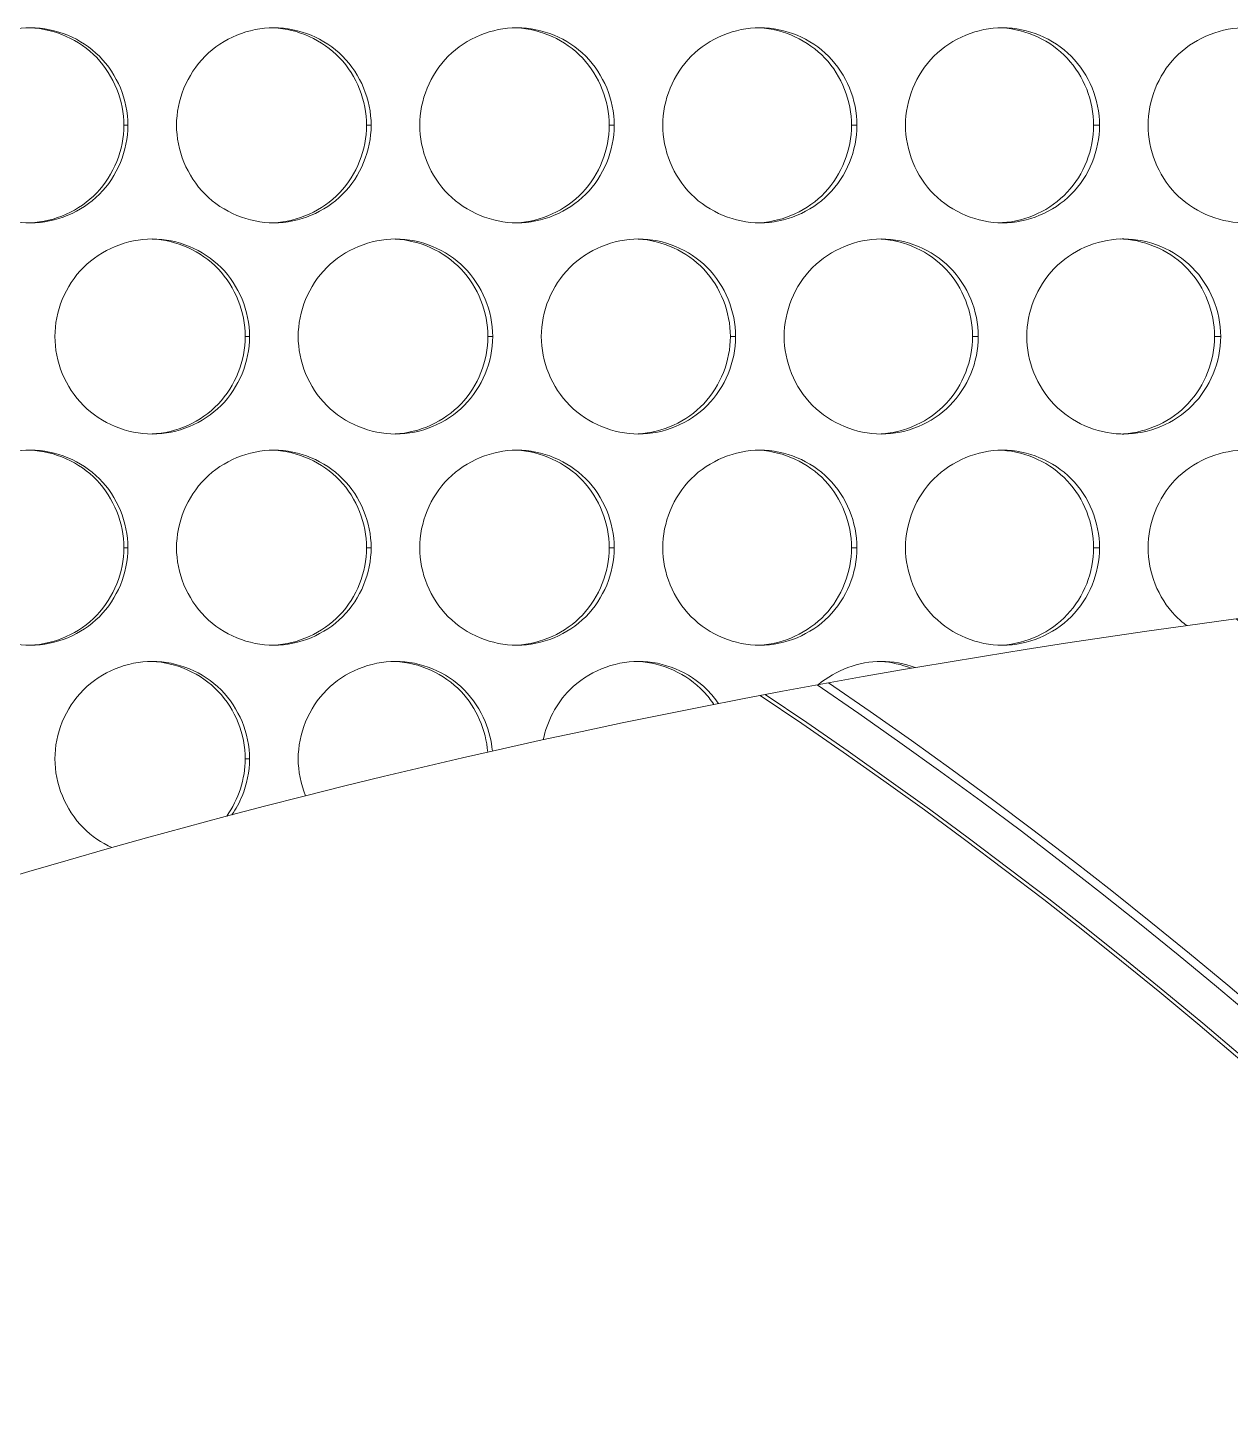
# Model space of a CAD drawing. Header units: millimetres. Extents: x 1177 to 4147, y 93 to 2194.
# Drawn here: x 1876.17 to 1913.15, y 1793.61 to 1836.25 of the extents above; entities that cross this region are included whole.
import ezdxf

# ---------------------------------------------------------------- set-up
doc = ezdxf.new("R2010")
doc.units = ezdxf.units.MM
doc.header["$LTSCALE"] = 0.1
doc.layers.get('0').update_dxf_attribs({"lineweight": 13})
doc.layers.add('标注', color=251, linetype='Continuous', lineweight=9)

msp = doc.modelspace()

# ---------------------------------------------------------------- linework, layer by layer
for radius, start, end in [(196.75, 204.56225, 43.01001), (177.334, 204.90538, 48.55999), (177.047, 204.9052, 48.6494), (168.077, 204.78787, 51.55568), (165.455, 204.70676, 52.44821), (156.5, 204.24844, 55.64881), (156.25, 204.23139, 55.74165), (155.11, 204.1505, 56.16753), (155, 204.14243, 56.20879)]:
    msp.add_arc((1812.49, 1686.895), radius, start, end)
at = {"layer": '标注'}
for p, q in [((1879.123, 1833.246), (1879.248, 1833.246)), ((1886.589, 1833.246), (1886.728, 1833.246)), ((1894.048, 1833.246), (1894.202, 1833.246)), ((1901.501, 1833.246), (1901.668, 1833.246)), ((1908.946, 1833.246), (1909.127, 1833.246)), ((1882.856, 1826.751), (1882.989, 1826.751)), ((1882.856, 1826.751), (1882.989, 1826.751)), ((1890.319, 1826.751), (1890.466, 1826.751)), ((1890.319, 1826.751), (1890.466, 1826.751)), ((1897.776, 1826.751), (1897.936, 1826.751)), ((1897.776, 1826.751), (1897.936, 1826.751)), ((1905.224, 1826.751), (1905.399, 1826.751)), ((1905.224, 1826.751), (1905.399, 1826.751)), ((1912.665, 1826.751), (1912.853, 1826.751)), ((1912.665, 1826.751), (1912.853, 1826.751)), ((1879.123, 1820.255), (1879.248, 1820.255)), ((1886.589, 1820.255), (1886.728, 1820.255)), ((1894.048, 1820.255), (1894.202, 1820.255)), ((1901.501, 1820.255), (1901.668, 1820.255)), ((1908.946, 1820.255), (1909.127, 1820.255)), ((1882.856, 1813.76), (1882.989, 1813.76)), ((1882.856, 1813.76), (1882.989, 1813.76))]:
    msp.add_line(p, q, dxfattribs=at)
for centre, start, end in [((1909.873, 1826.935), 90.0019, 91.8746), ((1909.873, 1826.935), 90.0019, 91.8746), ((1909.873, 1826.566), 268.1254, 269.9981), ((1909.873, 1826.566), 268.1254, 269.9981)]:
    msp.add_arc(centre, 2.815, start, end, dxfattribs=at)
for points, knots in [([(1876.254, 1836.246), (1875.49, 1836.246), (1873.897, 1835.604), (1873.259, 1834.011), (1873.259, 1833.246)], [0, 0, 0, 0, 0.499675, 1, 1, 1, 1]), ([(1879.123, 1833.246), (1879.123, 1833.993), (1878.52, 1835.545), (1876.995, 1836.213), (1876.25, 1836.243)], [0, 0, 0, 0, 0.500682, 1, 1, 1, 1]), ([(1883.737, 1836.246), (1882.973, 1836.246), (1881.381, 1835.604), (1880.744, 1834.011), (1880.744, 1833.246)], [0, 0, 0, 0, 0.499536, 1, 1, 1, 1]), ([(1886.589, 1833.246), (1886.589, 1833.99), (1885.991, 1835.538), (1884.474, 1836.209), (1883.733, 1836.243)], [0, 0, 0, 0, 0.500822, 1, 1, 1, 1]), ([(1891.213, 1836.246), (1890.45, 1836.246), (1888.859, 1835.603), (1888.223, 1834.011), (1888.223, 1833.246)], [0, 0, 0, 0, 0.499381, 1, 1, 1, 1]), ([(1894.048, 1833.246), (1894.048, 1833.988), (1893.456, 1835.53), (1891.947, 1836.205), (1891.209, 1836.242)], [0, 0, 0, 0, 0.500977, 1, 1, 1, 1]), ([(1898.683, 1836.246), (1897.92, 1836.246), (1896.33, 1835.602), (1895.696, 1834.011), (1895.696, 1833.246)], [0, 0, 0, 0, 0.49921, 1, 1, 1, 1]), ([(1901.501, 1833.246), (1901.501, 1833.986), (1900.913, 1835.523), (1899.414, 1836.2), (1898.678, 1836.241)], [0, 0, 0, 0, 0.501146, 1, 1, 1, 1]), ([(1906.145, 1836.246), (1905.383, 1836.246), (1903.794, 1835.602), (1903.161, 1834.01), (1903.161, 1833.246)], [0, 0, 0, 0, 0.499023, 1, 1, 1, 1]), ([(1908.946, 1833.246), (1908.946, 1833.622), (1908.797, 1834.378), (1908.189, 1835.355), (1907.255, 1836.025), (1906.512, 1836.218), (1906.139, 1836.241)], [0, 0, 0, 0, 0.251, 0.50125, 0.750747, 1, 1, 1, 1]), ([(1913.503, 1836.244), (1912.757, 1836.219), (1911.222, 1835.553), (1910.618, 1833.996), (1910.618, 1833.246)], [0, 0, 0, 0, 0.498835, 1, 1, 1, 1]), ([(1879.017, 1834.393), (1878.868, 1834.753), (1878.429, 1835.425), (1877.758, 1835.865), (1877.399, 1836.014)], [0, 0, 0, 0, 0.500066, 1, 1, 1, 1]), ([(1886.497, 1834.393), (1886.349, 1834.753), (1885.911, 1835.425), (1885.24, 1835.865), (1884.88, 1836.014)], [0, 0, 0, 0, 0.500144, 1, 1, 1, 1]), ([(1893.971, 1834.393), (1893.823, 1834.753), (1893.385, 1835.425), (1892.715, 1835.865), (1892.356, 1836.014)], [0, 0, 0, 0, 0.500231, 1, 1, 1, 1]), ([(1901.438, 1834.393), (1901.29, 1834.753), (1900.853, 1835.424), (1900.183, 1835.865), (1899.824, 1836.014)], [0, 0, 0, 0, 0.500327, 1, 1, 1, 1]), ([(1908.897, 1834.393), (1908.749, 1834.753), (1908.312, 1835.424), (1907.643, 1835.865), (1907.285, 1836.014)], [0, 0, 0, 0, 0.500431, 1, 1, 1, 1]), ([(1873.259, 1833.246), (1873.259, 1832.481), (1873.897, 1830.887), (1875.49, 1830.246), (1876.254, 1830.246)], [0, 0, 0, 0, 0.500325, 1, 1, 1, 1]), ([(1876.25, 1830.248), (1876.995, 1830.279), (1878.52, 1830.946), (1879.123, 1832.499), (1879.123, 1833.246)], [0, 0, 0, 0, 0.499318, 1, 1, 1, 1]), ([(1880.744, 1833.246), (1880.744, 1832.481), (1881.381, 1830.888), (1882.973, 1830.246), (1883.737, 1830.246)], [0, 0, 0, 0, 0.500464, 1, 1, 1, 1]), ([(1883.733, 1830.249), (1884.474, 1830.283), (1885.991, 1830.954), (1886.589, 1832.501), (1886.589, 1833.246)], [0, 0, 0, 0, 0.499178, 1, 1, 1, 1]), ([(1888.223, 1833.246), (1888.223, 1832.481), (1888.859, 1830.888), (1890.45, 1830.246), (1891.213, 1830.246)], [0, 0, 0, 0, 0.500619, 1, 1, 1, 1]), ([(1891.209, 1830.249), (1891.947, 1830.287), (1893.456, 1830.961), (1894.048, 1832.503), (1894.048, 1833.246)], [0, 0, 0, 0, 0.499023, 1, 1, 1, 1]), ([(1895.696, 1833.246), (1895.696, 1832.481), (1896.33, 1830.889), (1897.92, 1830.246), (1898.683, 1830.246)], [0, 0, 0, 0, 0.50079, 1, 1, 1, 1]), ([(1898.678, 1830.25), (1899.414, 1830.291), (1900.913, 1830.969), (1901.501, 1832.505), (1901.501, 1833.246)], [0, 0, 0, 0, 0.498854, 1, 1, 1, 1]), ([(1903.161, 1833.246), (1903.161, 1832.481), (1903.794, 1830.89), (1905.383, 1830.246), (1906.145, 1830.246)], [0, 0, 0, 0, 0.500977, 1, 1, 1, 1]), ([(1906.139, 1830.251), (1906.512, 1830.273), (1907.255, 1830.466), (1908.189, 1831.136), (1908.797, 1832.113), (1908.946, 1832.87), (1908.946, 1833.246)], [0, 0, 0, 0, 0.249253, 0.49875, 0.749, 1, 1, 1, 1]), ([(1910.618, 1833.246), (1910.618, 1832.496), (1911.222, 1830.938), (1912.757, 1830.273), (1913.503, 1830.247)], [0, 0, 0, 0, 0.501165, 1, 1, 1, 1]), ([(1877.399, 1830.477), (1877.758, 1830.627), (1878.429, 1831.067), (1878.868, 1831.738), (1879.017, 1832.098)], [0, 0, 0, 0, 0.499934, 1, 1, 1, 1]), ([(1884.88, 1830.477), (1885.24, 1830.627), (1885.911, 1831.067), (1886.349, 1831.739), (1886.497, 1832.098)], [0, 0, 0, 0, 0.499856, 1, 1, 1, 1]), ([(1892.356, 1830.477), (1892.715, 1830.627), (1893.385, 1831.067), (1893.823, 1831.739), (1893.971, 1832.098)], [0, 0, 0, 0, 0.499769, 1, 1, 1, 1]), ([(1899.824, 1830.477), (1900.183, 1830.627), (1900.853, 1831.067), (1901.29, 1831.739), (1901.438, 1832.098)], [0, 0, 0, 0, 0.499673, 1, 1, 1, 1]), ([(1907.285, 1830.477), (1907.643, 1830.627), (1908.312, 1831.067), (1908.749, 1831.739), (1908.897, 1832.098)], [0, 0, 0, 0, 0.499569, 1, 1, 1, 1]), ([(1879.996, 1829.751), (1879.232, 1829.751), (1877.64, 1829.109), (1877.003, 1827.516), (1877.003, 1826.751)], [0, 0, 0, 0, 0.499607, 1, 1, 1, 1]), ([(1879.996, 1829.751), (1879.232, 1829.751), (1877.64, 1829.109), (1877.003, 1827.516), (1877.003, 1826.751)], [0, 0, 0, 0, 0.499607, 1, 1, 1, 1]), ([(1882.856, 1826.751), (1882.856, 1827.496), (1882.257, 1829.046), (1880.735, 1829.716), (1879.992, 1829.748)], [0, 0, 0, 0, 0.50075, 1, 1, 1, 1]), ([(1882.856, 1826.751), (1882.856, 1827.496), (1882.257, 1829.046), (1880.735, 1829.716), (1879.992, 1829.748)], [0, 0, 0, 0, 0.50075, 1, 1, 1, 1]), ([(1887.476, 1829.751), (1886.712, 1829.751), (1885.121, 1829.108), (1884.485, 1827.516), (1884.485, 1826.751)], [0, 0, 0, 0, 0.49946, 1, 1, 1, 1]), ([(1887.476, 1829.751), (1886.712, 1829.751), (1885.121, 1829.108), (1884.485, 1827.516), (1884.485, 1826.751)], [0, 0, 0, 0, 0.49946, 1, 1, 1, 1]), ([(1890.319, 1826.751), (1890.319, 1827.494), (1889.724, 1829.039), (1888.212, 1829.712), (1887.471, 1829.747)], [0, 0, 0, 0, 0.500898, 1, 1, 1, 1]), ([(1890.319, 1826.751), (1890.319, 1827.494), (1889.724, 1829.039), (1888.212, 1829.712), (1887.471, 1829.747)], [0, 0, 0, 0, 0.500898, 1, 1, 1, 1]), ([(1894.949, 1829.751), (1894.186, 1829.751), (1892.595, 1829.108), (1891.96, 1827.515), (1891.96, 1826.751)], [0, 0, 0, 0, 0.499297, 1, 1, 1, 1]), ([(1894.949, 1829.751), (1894.186, 1829.751), (1892.595, 1829.108), (1891.96, 1827.515), (1891.96, 1826.751)], [0, 0, 0, 0, 0.499297, 1, 1, 1, 1]), ([(1897.776, 1826.751), (1897.776, 1827.492), (1897.186, 1829.031), (1895.681, 1829.707), (1894.944, 1829.747)], [0, 0, 0, 0, 0.50106, 1, 1, 1, 1]), ([(1897.776, 1826.751), (1897.776, 1827.492), (1897.186, 1829.031), (1895.681, 1829.707), (1894.944, 1829.747)], [0, 0, 0, 0, 0.50106, 1, 1, 1, 1]), ([(1902.415, 1829.751), (1901.652, 1829.751), (1900.063, 1829.107), (1899.429, 1827.515), (1899.429, 1826.751)], [0, 0, 0, 0, 0.499118, 1, 1, 1, 1]), ([(1902.415, 1829.751), (1901.652, 1829.751), (1900.063, 1829.107), (1899.429, 1827.515), (1899.429, 1826.751)], [0, 0, 0, 0, 0.499118, 1, 1, 1, 1]), ([(1905.224, 1826.751), (1905.224, 1827.49), (1904.639, 1829.024), (1903.144, 1829.703), (1902.41, 1829.746)], [0, 0, 0, 0, 0.501236, 1, 1, 1, 1]), ([(1905.224, 1826.751), (1905.224, 1827.49), (1904.639, 1829.024), (1903.144, 1829.703), (1902.41, 1829.746)], [0, 0, 0, 0, 0.501236, 1, 1, 1, 1]), ([(1909.78, 1829.749), (1909.034, 1829.725), (1907.497, 1829.06), (1906.89, 1827.501), (1906.89, 1826.751)], [0, 0, 0, 0, 0.498936, 1, 1, 1, 1]), ([(1909.78, 1829.749), (1909.034, 1829.725), (1907.497, 1829.06), (1906.89, 1827.501), (1906.89, 1826.751)], [0, 0, 0, 0, 0.498936, 1, 1, 1, 1]), ([(1912.665, 1826.751), (1912.665, 1827.126), (1912.516, 1827.881), (1911.911, 1828.857), (1910.98, 1829.527), (1910.239, 1829.721), (1909.867, 1829.745)], [0, 0, 0, 0, 0.251061, 0.50134, 0.750807, 1, 1, 1, 1]), ([(1912.665, 1826.751), (1912.665, 1827.126), (1912.516, 1827.881), (1911.911, 1828.857), (1910.98, 1829.527), (1910.239, 1829.721), (1909.867, 1829.745)], [0, 0, 0, 0, 0.251061, 0.50134, 0.750807, 1, 1, 1, 1]), ([(1882.758, 1827.898), (1882.609, 1828.258), (1882.171, 1828.93), (1881.5, 1829.369), (1881.14, 1829.519)], [0, 0, 0, 0, 0.500104, 1, 1, 1, 1]), ([(1882.758, 1827.898), (1882.609, 1828.258), (1882.171, 1828.93), (1881.5, 1829.369), (1881.14, 1829.519)], [0, 0, 0, 0, 0.500104, 1, 1, 1, 1]), ([(1890.235, 1827.898), (1890.087, 1828.258), (1889.649, 1828.929), (1888.978, 1829.369), (1888.619, 1829.519)], [0, 0, 0, 0, 0.500187, 1, 1, 1, 1]), ([(1890.235, 1827.898), (1890.087, 1828.258), (1889.649, 1828.929), (1888.978, 1829.369), (1888.619, 1829.519)], [0, 0, 0, 0, 0.500187, 1, 1, 1, 1]), ([(1897.706, 1827.898), (1897.557, 1828.258), (1897.12, 1828.929), (1896.45, 1829.369), (1896.091, 1829.519)], [0, 0, 0, 0, 0.500278, 1, 1, 1, 1]), ([(1897.706, 1827.898), (1897.557, 1828.258), (1897.12, 1828.929), (1896.45, 1829.369), (1896.091, 1829.519)], [0, 0, 0, 0, 0.500278, 1, 1, 1, 1]), ([(1905.169, 1827.898), (1905.02, 1828.258), (1904.584, 1828.929), (1903.914, 1829.369), (1903.556, 1829.519)], [0, 0, 0, 0, 0.500378, 1, 1, 1, 1]), ([(1905.169, 1827.898), (1905.02, 1828.258), (1904.584, 1828.929), (1903.914, 1829.369), (1903.556, 1829.519)], [0, 0, 0, 0, 0.500378, 1, 1, 1, 1]), ([(1912.623, 1827.898), (1912.475, 1828.257), (1912.039, 1828.929), (1911.37, 1829.369), (1911.012, 1829.519)], [0, 0, 0, 0, 0.500487, 1, 1, 1, 1]), ([(1912.623, 1827.898), (1912.475, 1828.257), (1912.039, 1828.929), (1911.37, 1829.369), (1911.012, 1829.519)], [0, 0, 0, 0, 0.500487, 1, 1, 1, 1]), ([(1877.003, 1826.751), (1877.003, 1825.985), (1877.64, 1824.392), (1879.232, 1823.751), (1879.996, 1823.751)], [0, 0, 0, 0, 0.500393, 1, 1, 1, 1]), ([(1877.003, 1826.751), (1877.003, 1825.985), (1877.64, 1824.392), (1879.232, 1823.751), (1879.996, 1823.751)], [0, 0, 0, 0, 0.500393, 1, 1, 1, 1]), ([(1879.992, 1823.753), (1880.735, 1823.785), (1882.257, 1824.455), (1882.856, 1826.005), (1882.856, 1826.751)], [0, 0, 0, 0, 0.49925, 1, 1, 1, 1]), ([(1879.992, 1823.753), (1880.735, 1823.785), (1882.257, 1824.455), (1882.856, 1826.005), (1882.856, 1826.751)], [0, 0, 0, 0, 0.49925, 1, 1, 1, 1]), ([(1884.485, 1826.751), (1884.485, 1825.985), (1885.121, 1824.393), (1886.712, 1823.751), (1887.476, 1823.751)], [0, 0, 0, 0, 0.50054, 1, 1, 1, 1]), ([(1884.485, 1826.751), (1884.485, 1825.985), (1885.121, 1824.393), (1886.712, 1823.751), (1887.476, 1823.751)], [0, 0, 0, 0, 0.50054, 1, 1, 1, 1]), ([(1887.471, 1823.754), (1888.212, 1823.79), (1889.724, 1824.462), (1890.319, 1826.007), (1890.319, 1826.751)], [0, 0, 0, 0, 0.499102, 1, 1, 1, 1]), ([(1887.471, 1823.754), (1888.212, 1823.79), (1889.724, 1824.462), (1890.319, 1826.007), (1890.319, 1826.751)], [0, 0, 0, 0, 0.499102, 1, 1, 1, 1]), ([(1891.96, 1826.751), (1891.96, 1825.986), (1892.595, 1824.393), (1894.186, 1823.751), (1894.949, 1823.751)], [0, 0, 0, 0, 0.500703, 1, 1, 1, 1]), ([(1891.96, 1826.751), (1891.96, 1825.986), (1892.595, 1824.393), (1894.186, 1823.751), (1894.949, 1823.751)], [0, 0, 0, 0, 0.500703, 1, 1, 1, 1]), ([(1894.944, 1823.755), (1895.681, 1823.794), (1897.186, 1824.47), (1897.776, 1826.009), (1897.776, 1826.751)], [0, 0, 0, 0, 0.49894, 1, 1, 1, 1]), ([(1894.944, 1823.755), (1895.681, 1823.794), (1897.186, 1824.47), (1897.776, 1826.009), (1897.776, 1826.751)], [0, 0, 0, 0, 0.49894, 1, 1, 1, 1]), ([(1899.429, 1826.751), (1899.429, 1825.986), (1900.063, 1824.394), (1901.652, 1823.751), (1902.415, 1823.751)], [0, 0, 0, 0, 0.500882, 1, 1, 1, 1]), ([(1899.429, 1826.751), (1899.429, 1825.986), (1900.063, 1824.394), (1901.652, 1823.751), (1902.415, 1823.751)], [0, 0, 0, 0, 0.500882, 1, 1, 1, 1]), ([(1902.41, 1823.755), (1903.144, 1823.798), (1904.639, 1824.477), (1905.224, 1826.011), (1905.224, 1826.751)], [0, 0, 0, 0, 0.498764, 1, 1, 1, 1]), ([(1902.41, 1823.755), (1903.144, 1823.798), (1904.639, 1824.477), (1905.224, 1826.011), (1905.224, 1826.751)], [0, 0, 0, 0, 0.498764, 1, 1, 1, 1]), ([(1906.89, 1826.751), (1906.89, 1826), (1907.497, 1824.441), (1909.034, 1823.776), (1909.78, 1823.752)], [0, 0, 0, 0, 0.501064, 1, 1, 1, 1]), ([(1906.89, 1826.751), (1906.89, 1826), (1907.497, 1824.441), (1909.034, 1823.776), (1909.78, 1823.752)], [0, 0, 0, 0, 0.501064, 1, 1, 1, 1]), ([(1909.867, 1823.756), (1910.239, 1823.78), (1910.98, 1823.974), (1911.911, 1824.644), (1912.516, 1825.62), (1912.665, 1826.375), (1912.665, 1826.751)], [0, 0, 0, 0, 0.249193, 0.49866, 0.748939, 1, 1, 1, 1]), ([(1909.867, 1823.756), (1910.239, 1823.78), (1910.98, 1823.974), (1911.911, 1824.644), (1912.516, 1825.62), (1912.665, 1826.375), (1912.665, 1826.751)], [0, 0, 0, 0, 0.249193, 0.49866, 0.748939, 1, 1, 1, 1]), ([(1881.14, 1823.982), (1881.5, 1824.132), (1882.171, 1824.571), (1882.609, 1825.243), (1882.758, 1825.603)], [0, 0, 0, 0, 0.499896, 1, 1, 1, 1]), ([(1881.14, 1823.982), (1881.5, 1824.132), (1882.171, 1824.571), (1882.609, 1825.243), (1882.758, 1825.603)], [0, 0, 0, 0, 0.499896, 1, 1, 1, 1]), ([(1888.619, 1823.982), (1888.978, 1824.132), (1889.649, 1824.572), (1890.087, 1825.243), (1890.235, 1825.603)], [0, 0, 0, 0, 0.499813, 1, 1, 1, 1]), ([(1888.619, 1823.982), (1888.978, 1824.132), (1889.649, 1824.572), (1890.087, 1825.243), (1890.235, 1825.603)], [0, 0, 0, 0, 0.499813, 1, 1, 1, 1]), ([(1896.091, 1823.982), (1896.45, 1824.132), (1897.12, 1824.572), (1897.557, 1825.243), (1897.706, 1825.603)], [0, 0, 0, 0, 0.499722, 1, 1, 1, 1]), ([(1896.091, 1823.982), (1896.45, 1824.132), (1897.12, 1824.572), (1897.557, 1825.243), (1897.706, 1825.603)], [0, 0, 0, 0, 0.499722, 1, 1, 1, 1]), ([(1903.556, 1823.982), (1903.914, 1824.132), (1904.584, 1824.572), (1905.02, 1825.243), (1905.169, 1825.603)], [0, 0, 0, 0, 0.499622, 1, 1, 1, 1]), ([(1903.556, 1823.982), (1903.914, 1824.132), (1904.584, 1824.572), (1905.02, 1825.243), (1905.169, 1825.603)], [0, 0, 0, 0, 0.499622, 1, 1, 1, 1]), ([(1911.012, 1823.982), (1911.37, 1824.132), (1912.039, 1824.572), (1912.475, 1825.244), (1912.623, 1825.603)], [0, 0, 0, 0, 0.499513, 1, 1, 1, 1]), ([(1911.012, 1823.982), (1911.37, 1824.132), (1912.039, 1824.572), (1912.475, 1825.244), (1912.623, 1825.603)], [0, 0, 0, 0, 0.499513, 1, 1, 1, 1]), ([(1876.254, 1823.255), (1875.49, 1823.255), (1873.897, 1822.614), (1873.259, 1821.021), (1873.259, 1820.255)], [0, 0, 0, 0, 0.499675, 1, 1, 1, 1]), ([(1879.123, 1820.255), (1879.123, 1821.002), (1878.52, 1822.555), (1876.995, 1823.222), (1876.25, 1823.253)], [0, 0, 0, 0, 0.500682, 1, 1, 1, 1]), ([(1879.017, 1821.403), (1878.868, 1821.763), (1878.429, 1822.434), (1877.758, 1822.874), (1877.399, 1823.024)], [0, 0, 0, 0, 0.500066, 1, 1, 1, 1]), ([(1883.737, 1823.255), (1882.973, 1823.255), (1881.381, 1822.613), (1880.744, 1821.02), (1880.744, 1820.255)], [0, 0, 0, 0, 0.499536, 1, 1, 1, 1]), ([(1886.589, 1820.255), (1886.589, 1821), (1885.991, 1822.547), (1884.474, 1823.218), (1883.733, 1823.252)], [0, 0, 0, 0, 0.500822, 1, 1, 1, 1]), ([(1886.497, 1821.403), (1886.349, 1821.762), (1885.911, 1822.434), (1885.24, 1822.874), (1884.88, 1823.024)], [0, 0, 0, 0, 0.500144, 1, 1, 1, 1]), ([(1891.213, 1823.255), (1890.45, 1823.255), (1888.859, 1822.613), (1888.223, 1821.02), (1888.223, 1820.255)], [0, 0, 0, 0, 0.499381, 1, 1, 1, 1]), ([(1894.048, 1820.255), (1894.048, 1820.998), (1893.456, 1822.54), (1891.947, 1823.214), (1891.209, 1823.252)], [0, 0, 0, 0, 0.500977, 1, 1, 1, 1]), ([(1893.971, 1821.403), (1893.823, 1821.762), (1893.385, 1822.434), (1892.715, 1822.874), (1892.356, 1823.024)], [0, 0, 0, 0, 0.500231, 1, 1, 1, 1]), ([(1898.683, 1823.255), (1897.92, 1823.255), (1896.33, 1822.612), (1895.696, 1821.02), (1895.696, 1820.255)], [0, 0, 0, 0, 0.49921, 1, 1, 1, 1]), ([(1901.501, 1820.255), (1901.501, 1820.996), (1900.913, 1822.532), (1899.414, 1823.21), (1898.678, 1823.251)], [0, 0, 0, 0, 0.501146, 1, 1, 1, 1]), ([(1901.438, 1821.403), (1901.29, 1821.762), (1900.853, 1822.434), (1900.183, 1822.874), (1899.824, 1823.024)], [0, 0, 0, 0, 0.500327, 1, 1, 1, 1]), ([(1906.145, 1823.255), (1905.383, 1823.255), (1903.794, 1822.611), (1903.161, 1821.02), (1903.161, 1820.255)], [0, 0, 0, 0, 0.499023, 1, 1, 1, 1]), ([(1908.946, 1820.255), (1908.946, 1820.631), (1908.797, 1821.388), (1908.189, 1822.365), (1907.255, 1823.035), (1906.512, 1823.228), (1906.139, 1823.25)], [0, 0, 0, 0, 0.251, 0.50125, 0.750747, 1, 1, 1, 1]), ([(1908.897, 1821.403), (1908.749, 1821.762), (1908.312, 1822.434), (1907.643, 1822.874), (1907.285, 1823.024)], [0, 0, 0, 0, 0.500431, 1, 1, 1, 1]), ([(1913.503, 1823.254), (1912.757, 1823.228), (1911.222, 1822.563), (1910.618, 1821.005), (1910.618, 1820.255)], [0, 0, 0, 0, 0.498835, 1, 1, 1, 1]), ([(1873.259, 1820.255), (1873.259, 1819.49), (1873.897, 1817.897), (1875.49, 1817.255), (1876.254, 1817.255)], [0, 0, 0, 0, 0.500325, 1, 1, 1, 1]), ([(1876.25, 1817.258), (1876.995, 1817.288), (1878.52, 1817.956), (1879.123, 1819.508), (1879.123, 1820.255)], [0, 0, 0, 0, 0.499318, 1, 1, 1, 1]), ([(1880.744, 1820.255), (1880.744, 1819.49), (1881.381, 1817.897), (1882.973, 1817.255), (1883.737, 1817.255)], [0, 0, 0, 0, 0.500464, 1, 1, 1, 1]), ([(1883.733, 1817.258), (1884.474, 1817.292), (1885.991, 1817.963), (1886.589, 1819.511), (1886.589, 1820.255)], [0, 0, 0, 0, 0.499178, 1, 1, 1, 1]), ([(1888.223, 1820.255), (1888.223, 1819.49), (1888.859, 1817.898), (1890.45, 1817.255), (1891.213, 1817.255)], [0, 0, 0, 0, 0.500619, 1, 1, 1, 1]), ([(1891.209, 1817.259), (1891.947, 1817.296), (1893.456, 1817.971), (1894.048, 1819.513), (1894.048, 1820.255)], [0, 0, 0, 0, 0.499023, 1, 1, 1, 1]), ([(1895.696, 1820.255), (1895.696, 1819.49), (1896.33, 1817.899), (1897.92, 1817.255), (1898.683, 1817.255)], [0, 0, 0, 0, 0.50079, 1, 1, 1, 1]), ([(1898.678, 1817.26), (1899.414, 1817.301), (1900.913, 1817.978), (1901.501, 1819.515), (1901.501, 1820.255)], [0, 0, 0, 0, 0.498854, 1, 1, 1, 1]), ([(1903.161, 1820.255), (1903.161, 1819.491), (1903.794, 1817.899), (1905.383, 1817.255), (1906.145, 1817.255)], [0, 0, 0, 0, 0.500977, 1, 1, 1, 1]), ([(1906.139, 1817.261), (1906.512, 1817.283), (1907.255, 1817.476), (1908.189, 1818.146), (1908.797, 1819.123), (1908.946, 1819.879), (1908.946, 1820.255)], [0, 0, 0, 0, 0.249253, 0.49875, 0.749, 1, 1, 1, 1]), ([(1910.618, 1820.255), (1910.618, 1819.505), (1910.982, 1818.567), (1911.683, 1817.953), (1911.808, 1817.86)], [0, 0, 0, 0, 0.5011652, 0.6022059, 0.6022059, 0.6022059, 0.6022059]), ([(1877.399, 1817.487), (1877.758, 1817.636), (1878.429, 1818.076), (1878.868, 1818.748), (1879.017, 1819.108)], [0, 0, 0, 0, 0.499934, 1, 1, 1, 1]), ([(1884.88, 1817.487), (1885.24, 1817.636), (1885.911, 1818.076), (1886.349, 1818.748), (1886.497, 1819.108)], [0, 0, 0, 0, 0.499856, 1, 1, 1, 1]), ([(1892.356, 1817.487), (1892.715, 1817.636), (1893.385, 1818.077), (1893.823, 1818.748), (1893.971, 1819.108)], [0, 0, 0, 0, 0.499769, 1, 1, 1, 1]), ([(1899.824, 1817.487), (1900.183, 1817.636), (1900.853, 1818.077), (1901.29, 1818.748), (1901.438, 1819.108)], [0, 0, 0, 0, 0.499673, 1, 1, 1, 1]), ([(1907.285, 1817.487), (1907.643, 1817.637), (1908.312, 1818.077), (1908.749, 1818.748), (1908.897, 1819.108)], [0, 0, 0, 0, 0.499569, 1, 1, 1, 1]), ([(1879.996, 1816.76), (1879.232, 1816.76), (1877.64, 1816.118), (1877.003, 1814.525), (1877.003, 1813.76)], [0, 0, 0, 0, 0.499607, 1, 1, 1, 1]), ([(1879.996, 1816.76), (1879.232, 1816.76), (1877.64, 1816.118), (1877.003, 1814.525), (1877.003, 1813.76)], [0, 0, 0, 0, 0.499607, 1, 1, 1, 1]), ([(1882.856, 1813.76), (1882.856, 1814.506), (1882.257, 1816.056), (1880.735, 1816.725), (1879.992, 1816.757)], [0, 0, 0, 0, 0.50075, 1, 1, 1, 1]), ([(1882.856, 1813.76), (1882.856, 1814.506), (1882.257, 1816.056), (1880.735, 1816.725), (1879.992, 1816.757)], [0, 0, 0, 0, 0.50075, 1, 1, 1, 1]), ([(1882.758, 1814.907), (1882.609, 1815.267), (1882.171, 1815.939), (1881.5, 1816.379), (1881.14, 1816.528)], [0, 0, 0, 0, 0.500104, 1, 1, 1, 1]), ([(1882.758, 1814.907), (1882.609, 1815.267), (1882.171, 1815.939), (1881.5, 1816.379), (1881.14, 1816.528)], [0, 0, 0, 0, 0.500104, 1, 1, 1, 1]), ([(1887.476, 1816.76), (1886.712, 1816.76), (1885.121, 1816.118), (1884.485, 1814.525), (1884.485, 1813.76)], [0, 0, 0, 0, 0.49946, 1, 1, 1, 1]), ([(1887.476, 1816.76), (1886.712, 1816.76), (1885.121, 1816.118), (1884.485, 1814.525), (1884.485, 1813.76)], [0, 0, 0, 0, 0.49946, 1, 1, 1, 1]), ([(1890.312, 1813.968), (1890.262, 1814.646), (1889.654, 1816.08), (1888.212, 1816.721), (1887.471, 1816.757)], [0.0466352, 0.0466352, 0.0466352, 0.0466352, 0.5008977, 1, 1, 1, 1]), ([(1890.312, 1813.968), (1890.262, 1814.646), (1889.654, 1816.08), (1888.212, 1816.721), (1887.471, 1816.757)], [0.0466352, 0.0466352, 0.0466352, 0.0466352, 0.5008977, 1, 1, 1, 1]), ([(1890.235, 1814.907), (1890.087, 1815.267), (1889.649, 1815.939), (1888.978, 1816.379), (1888.619, 1816.528)], [0, 0, 0, 0, 0.500187, 1, 1, 1, 1]), ([(1890.235, 1814.907), (1890.087, 1815.267), (1889.649, 1815.939), (1888.978, 1816.379), (1888.619, 1816.528)], [0, 0, 0, 0, 0.500187, 1, 1, 1, 1]), ([(1894.949, 1816.76), (1894.186, 1816.76), (1892.799, 1816.199), (1892.139, 1814.917), (1892.022, 1814.349)], [0, 0, 0, 0, 0.4992972, 0.8719541, 0.8719541, 0.8719541, 0.8719541]), ([(1894.949, 1816.76), (1894.186, 1816.76), (1892.799, 1816.199), (1892.139, 1814.917), (1892.022, 1814.349)], [0, 0, 0, 0, 0.4992972, 0.8719541, 0.8719541, 0.8719541, 0.8719541]), ([(1897.266, 1815.435), (1897.174, 1815.574), (1896.597, 1816.306), (1895.681, 1816.717), (1894.944, 1816.756)], [0.3914294, 0.3914294, 0.3914294, 0.3914294, 0.5010598, 1, 1, 1, 1]), ([(1897.266, 1815.435), (1897.174, 1815.574), (1896.597, 1816.306), (1895.681, 1816.717), (1894.944, 1816.756)], [0.3914294, 0.3914294, 0.3914294, 0.3914294, 0.5010598, 1, 1, 1, 1]), ([(1897.407, 1815.462), (1897.305, 1815.612), (1896.939, 1816.057), (1896.45, 1816.379), (1896.091, 1816.528)], [0.2692673, 0.2692673, 0.2692673, 0.2692673, 0.5002781, 1, 1, 1, 1]), ([(1897.407, 1815.462), (1897.305, 1815.612), (1896.939, 1816.057), (1896.45, 1816.379), (1896.091, 1816.528)], [0.2692673, 0.2692673, 0.2692673, 0.2692673, 0.5002781, 1, 1, 1, 1]), ([(1877.003, 1813.76), (1877.003, 1812.995), (1877.466, 1811.837), (1878.433, 1811.182), (1878.758, 1811.034)], [0, 0, 0, 0, 0.5003928, 0.7267061, 0.7267061, 0.7267061, 0.7267061]), ([(1877.003, 1813.76), (1877.003, 1812.995), (1877.466, 1811.837), (1878.433, 1811.182), (1878.758, 1811.034)], [0, 0, 0, 0, 0.5003928, 0.7267061, 0.7267061, 0.7267061, 0.7267061])]:
    msp.add_open_spline(points, degree=3, knots=knots, dxfattribs=at)
for points in [[(1877.399, 1836.014), (1877.039, 1836.163), (1876.643, 1836.246), (1876.254, 1836.246)], [(1884.88, 1836.014), (1884.521, 1836.163), (1884.126, 1836.246), (1883.737, 1836.246)], [(1892.356, 1836.014), (1891.997, 1836.163), (1891.602, 1836.246), (1891.213, 1836.246)], [(1899.824, 1836.014), (1899.466, 1836.163), (1899.071, 1836.246), (1898.683, 1836.246)], [(1907.285, 1836.014), (1906.927, 1836.163), (1906.532, 1836.246), (1906.145, 1836.246)], [(1879.248, 1833.246), (1879.248, 1833.636), (1879.166, 1834.032), (1879.017, 1834.393)], [(1886.728, 1833.246), (1886.728, 1833.636), (1886.646, 1834.032), (1886.497, 1834.393)], [(1894.202, 1833.246), (1894.202, 1833.636), (1894.12, 1834.032), (1893.971, 1834.393)], [(1901.668, 1833.246), (1901.668, 1833.636), (1901.587, 1834.032), (1901.438, 1834.393)], [(1909.127, 1833.246), (1909.127, 1833.636), (1909.046, 1834.032), (1908.897, 1834.393)], [(1879.017, 1832.098), (1879.166, 1832.459), (1879.248, 1832.856), (1879.248, 1833.246)], [(1886.497, 1832.098), (1886.646, 1832.459), (1886.728, 1832.856), (1886.728, 1833.246)], [(1893.971, 1832.098), (1894.12, 1832.459), (1894.202, 1832.856), (1894.202, 1833.246)], [(1901.438, 1832.098), (1901.587, 1832.459), (1901.668, 1832.856), (1901.668, 1833.246)], [(1908.897, 1832.098), (1909.046, 1832.459), (1909.127, 1832.856), (1909.127, 1833.246)], [(1876.254, 1830.246), (1876.643, 1830.246), (1877.039, 1830.328), (1877.399, 1830.477)], [(1883.737, 1830.246), (1884.126, 1830.246), (1884.521, 1830.328), (1884.88, 1830.477)], [(1891.213, 1830.246), (1891.602, 1830.246), (1891.997, 1830.328), (1892.356, 1830.477)], [(1898.683, 1830.246), (1899.071, 1830.246), (1899.466, 1830.328), (1899.824, 1830.477)], [(1906.145, 1830.246), (1906.532, 1830.246), (1906.927, 1830.328), (1907.285, 1830.477)], [(1881.14, 1829.519), (1880.781, 1829.668), (1880.385, 1829.751), (1879.996, 1829.751)], [(1881.14, 1829.519), (1880.781, 1829.668), (1880.385, 1829.751), (1879.996, 1829.751)], [(1888.619, 1829.519), (1888.26, 1829.668), (1887.865, 1829.751), (1887.476, 1829.751)], [(1888.619, 1829.519), (1888.26, 1829.668), (1887.865, 1829.751), (1887.476, 1829.751)], [(1896.091, 1829.519), (1895.732, 1829.668), (1895.337, 1829.751), (1894.949, 1829.751)], [(1896.091, 1829.519), (1895.732, 1829.668), (1895.337, 1829.751), (1894.949, 1829.751)], [(1903.556, 1829.519), (1903.197, 1829.668), (1902.803, 1829.751), (1902.415, 1829.751)], [(1903.556, 1829.519), (1903.197, 1829.668), (1902.803, 1829.751), (1902.415, 1829.751)], [(1911.012, 1829.519), (1910.654, 1829.668), (1910.26, 1829.751), (1909.872, 1829.751)], [(1911.012, 1829.519), (1910.654, 1829.668), (1910.26, 1829.751), (1909.872, 1829.751)], [(1882.989, 1826.751), (1882.989, 1827.141), (1882.907, 1827.537), (1882.758, 1827.898)], [(1882.989, 1826.751), (1882.989, 1827.141), (1882.907, 1827.537), (1882.758, 1827.898)], [(1890.466, 1826.751), (1890.466, 1827.141), (1890.384, 1827.537), (1890.235, 1827.898)], [(1890.466, 1826.751), (1890.466, 1827.141), (1890.384, 1827.537), (1890.235, 1827.898)], [(1897.936, 1826.751), (1897.936, 1827.141), (1897.854, 1827.537), (1897.706, 1827.898)], [(1897.936, 1826.751), (1897.936, 1827.141), (1897.854, 1827.537), (1897.706, 1827.898)], [(1905.399, 1826.751), (1905.399, 1827.141), (1905.317, 1827.537), (1905.169, 1827.898)], [(1905.399, 1826.751), (1905.399, 1827.141), (1905.317, 1827.537), (1905.169, 1827.898)], [(1912.853, 1826.751), (1912.853, 1827.141), (1912.772, 1827.537), (1912.623, 1827.898)], [(1912.853, 1826.751), (1912.853, 1827.141), (1912.772, 1827.537), (1912.623, 1827.898)], [(1882.758, 1825.603), (1882.907, 1825.964), (1882.989, 1826.36), (1882.989, 1826.751)], [(1882.758, 1825.603), (1882.907, 1825.964), (1882.989, 1826.36), (1882.989, 1826.751)], [(1890.235, 1825.603), (1890.384, 1825.964), (1890.466, 1826.36), (1890.466, 1826.751)], [(1890.235, 1825.603), (1890.384, 1825.964), (1890.466, 1826.36), (1890.466, 1826.751)], [(1897.706, 1825.603), (1897.854, 1825.964), (1897.936, 1826.36), (1897.936, 1826.751)], [(1897.706, 1825.603), (1897.854, 1825.964), (1897.936, 1826.36), (1897.936, 1826.751)], [(1905.169, 1825.603), (1905.317, 1825.964), (1905.399, 1826.36), (1905.399, 1826.751)], [(1905.169, 1825.603), (1905.317, 1825.964), (1905.399, 1826.36), (1905.399, 1826.751)], [(1912.623, 1825.603), (1912.772, 1825.964), (1912.853, 1826.361), (1912.853, 1826.751)], [(1912.623, 1825.603), (1912.772, 1825.964), (1912.853, 1826.361), (1912.853, 1826.751)], [(1879.996, 1823.751), (1880.385, 1823.751), (1880.781, 1823.833), (1881.14, 1823.982)], [(1879.996, 1823.751), (1880.385, 1823.751), (1880.781, 1823.833), (1881.14, 1823.982)], [(1887.476, 1823.751), (1887.865, 1823.751), (1888.26, 1823.833), (1888.619, 1823.982)], [(1887.476, 1823.751), (1887.865, 1823.751), (1888.26, 1823.833), (1888.619, 1823.982)], [(1894.949, 1823.751), (1895.337, 1823.751), (1895.732, 1823.833), (1896.091, 1823.982)], [(1894.949, 1823.751), (1895.337, 1823.751), (1895.732, 1823.833), (1896.091, 1823.982)], [(1902.415, 1823.751), (1902.803, 1823.751), (1903.197, 1823.833), (1903.556, 1823.982)], [(1902.415, 1823.751), (1902.803, 1823.751), (1903.197, 1823.833), (1903.556, 1823.982)], [(1909.872, 1823.751), (1910.26, 1823.751), (1910.654, 1823.833), (1911.012, 1823.982)], [(1909.872, 1823.751), (1910.26, 1823.751), (1910.654, 1823.833), (1911.012, 1823.982)], [(1877.399, 1823.024), (1877.039, 1823.173), (1876.643, 1823.255), (1876.254, 1823.255)], [(1884.88, 1823.024), (1884.521, 1823.173), (1884.126, 1823.255), (1883.737, 1823.255)], [(1892.356, 1823.024), (1891.997, 1823.173), (1891.602, 1823.255), (1891.213, 1823.255)], [(1899.824, 1823.024), (1899.466, 1823.173), (1899.071, 1823.255), (1898.683, 1823.255)], [(1907.285, 1823.024), (1906.927, 1823.173), (1906.532, 1823.255), (1906.145, 1823.255)], [(1879.248, 1820.255), (1879.248, 1820.645), (1879.166, 1821.042), (1879.017, 1821.403)], [(1886.728, 1820.255), (1886.728, 1820.645), (1886.646, 1821.042), (1886.497, 1821.403)], [(1894.202, 1820.255), (1894.202, 1820.645), (1894.12, 1821.042), (1893.971, 1821.403)], [(1901.668, 1820.255), (1901.668, 1820.645), (1901.587, 1821.042), (1901.438, 1821.403)], [(1909.127, 1820.255), (1909.127, 1820.645), (1909.046, 1821.042), (1908.897, 1821.403)], [(1879.017, 1819.108), (1879.166, 1819.469), (1879.248, 1819.865), (1879.248, 1820.255)], [(1886.497, 1819.108), (1886.646, 1819.469), (1886.728, 1819.865), (1886.728, 1820.255)], [(1893.971, 1819.108), (1894.12, 1819.469), (1894.202, 1819.865), (1894.202, 1820.255)], [(1901.438, 1819.108), (1901.587, 1819.469), (1901.668, 1819.865), (1901.668, 1820.255)], [(1908.897, 1819.108), (1909.046, 1819.469), (1909.127, 1819.865), (1909.127, 1820.255)], [(1876.254, 1817.255), (1876.643, 1817.255), (1877.039, 1817.338), (1877.399, 1817.487)], [(1883.737, 1817.255), (1884.126, 1817.255), (1884.521, 1817.338), (1884.88, 1817.487)], [(1891.213, 1817.255), (1891.602, 1817.255), (1891.997, 1817.338), (1892.356, 1817.487)], [(1898.683, 1817.255), (1899.071, 1817.255), (1899.466, 1817.338), (1899.824, 1817.487)], [(1906.145, 1817.255), (1906.532, 1817.255), (1906.927, 1817.338), (1907.285, 1817.487)], [(1881.14, 1816.528), (1880.781, 1816.678), (1880.385, 1816.76), (1879.996, 1816.76)], [(1881.14, 1816.528), (1880.781, 1816.678), (1880.385, 1816.76), (1879.996, 1816.76)], [(1888.619, 1816.528), (1888.26, 1816.678), (1887.865, 1816.76), (1887.476, 1816.76)], [(1888.619, 1816.528), (1888.26, 1816.678), (1887.865, 1816.76), (1887.476, 1816.76)], [(1896.091, 1816.528), (1895.732, 1816.678), (1895.337, 1816.76), (1894.949, 1816.76)], [(1896.091, 1816.528), (1895.732, 1816.678), (1895.337, 1816.76), (1894.949, 1816.76)], [(1902.415, 1816.76), (1901.729, 1816.76), (1901.018, 1816.5), (1900.478, 1816.042)], [(1902.415, 1816.76), (1901.729, 1816.76), (1901.018, 1816.5), (1900.478, 1816.042)], [(1903.334, 1816.547), (1903.036, 1816.666), (1902.722, 1816.737), (1902.41, 1816.755)], [(1903.334, 1816.547), (1903.036, 1816.666), (1902.722, 1816.737), (1902.41, 1816.755)], [(1903.456, 1816.568), (1903.125, 1816.692), (1902.767, 1816.76), (1902.415, 1816.76)], [(1903.456, 1816.568), (1903.125, 1816.692), (1902.767, 1816.76), (1902.415, 1816.76)], [(1882.989, 1813.76), (1882.989, 1814.15), (1882.907, 1814.547), (1882.758, 1814.907)], [(1882.989, 1813.76), (1882.989, 1814.15), (1882.907, 1814.547), (1882.758, 1814.907)], [(1890.456, 1814.001), (1890.429, 1814.312), (1890.354, 1814.621), (1890.235, 1814.907)], [(1890.456, 1814.001), (1890.429, 1814.312), (1890.354, 1814.621), (1890.235, 1814.907)], [(1882.287, 1812), (1882.654, 1812.514), (1882.856, 1813.148), (1882.856, 1813.76)], [(1882.287, 1812), (1882.654, 1812.514), (1882.856, 1813.148), (1882.856, 1813.76)], [(1882.758, 1812.613), (1882.907, 1812.973), (1882.989, 1813.37), (1882.989, 1813.76)], [(1882.758, 1812.613), (1882.907, 1812.973), (1882.989, 1813.37), (1882.989, 1813.76)], [(1884.485, 1813.76), (1884.485, 1813.379), (1884.564, 1812.991), (1884.711, 1812.628)], [(1884.485, 1813.76), (1884.485, 1813.379), (1884.564, 1812.991), (1884.711, 1812.628)], [(1882.448, 1812.043), (1882.572, 1812.222), (1882.676, 1812.414), (1882.758, 1812.613)], [(1882.448, 1812.043), (1882.572, 1812.222), (1882.676, 1812.414), (1882.758, 1812.613)]]:
    msp.add_open_spline(points, degree=3, dxfattribs=at)
msp.add_spline([(2027.49, 1819.182), (1864.296, 1806.369), (1766.772, 1737.15), (1658.757, 1615.796), (1597.49, 1595.163)], degree=3, dxfattribs=at)

doc.saveas('drawing.dxf')
